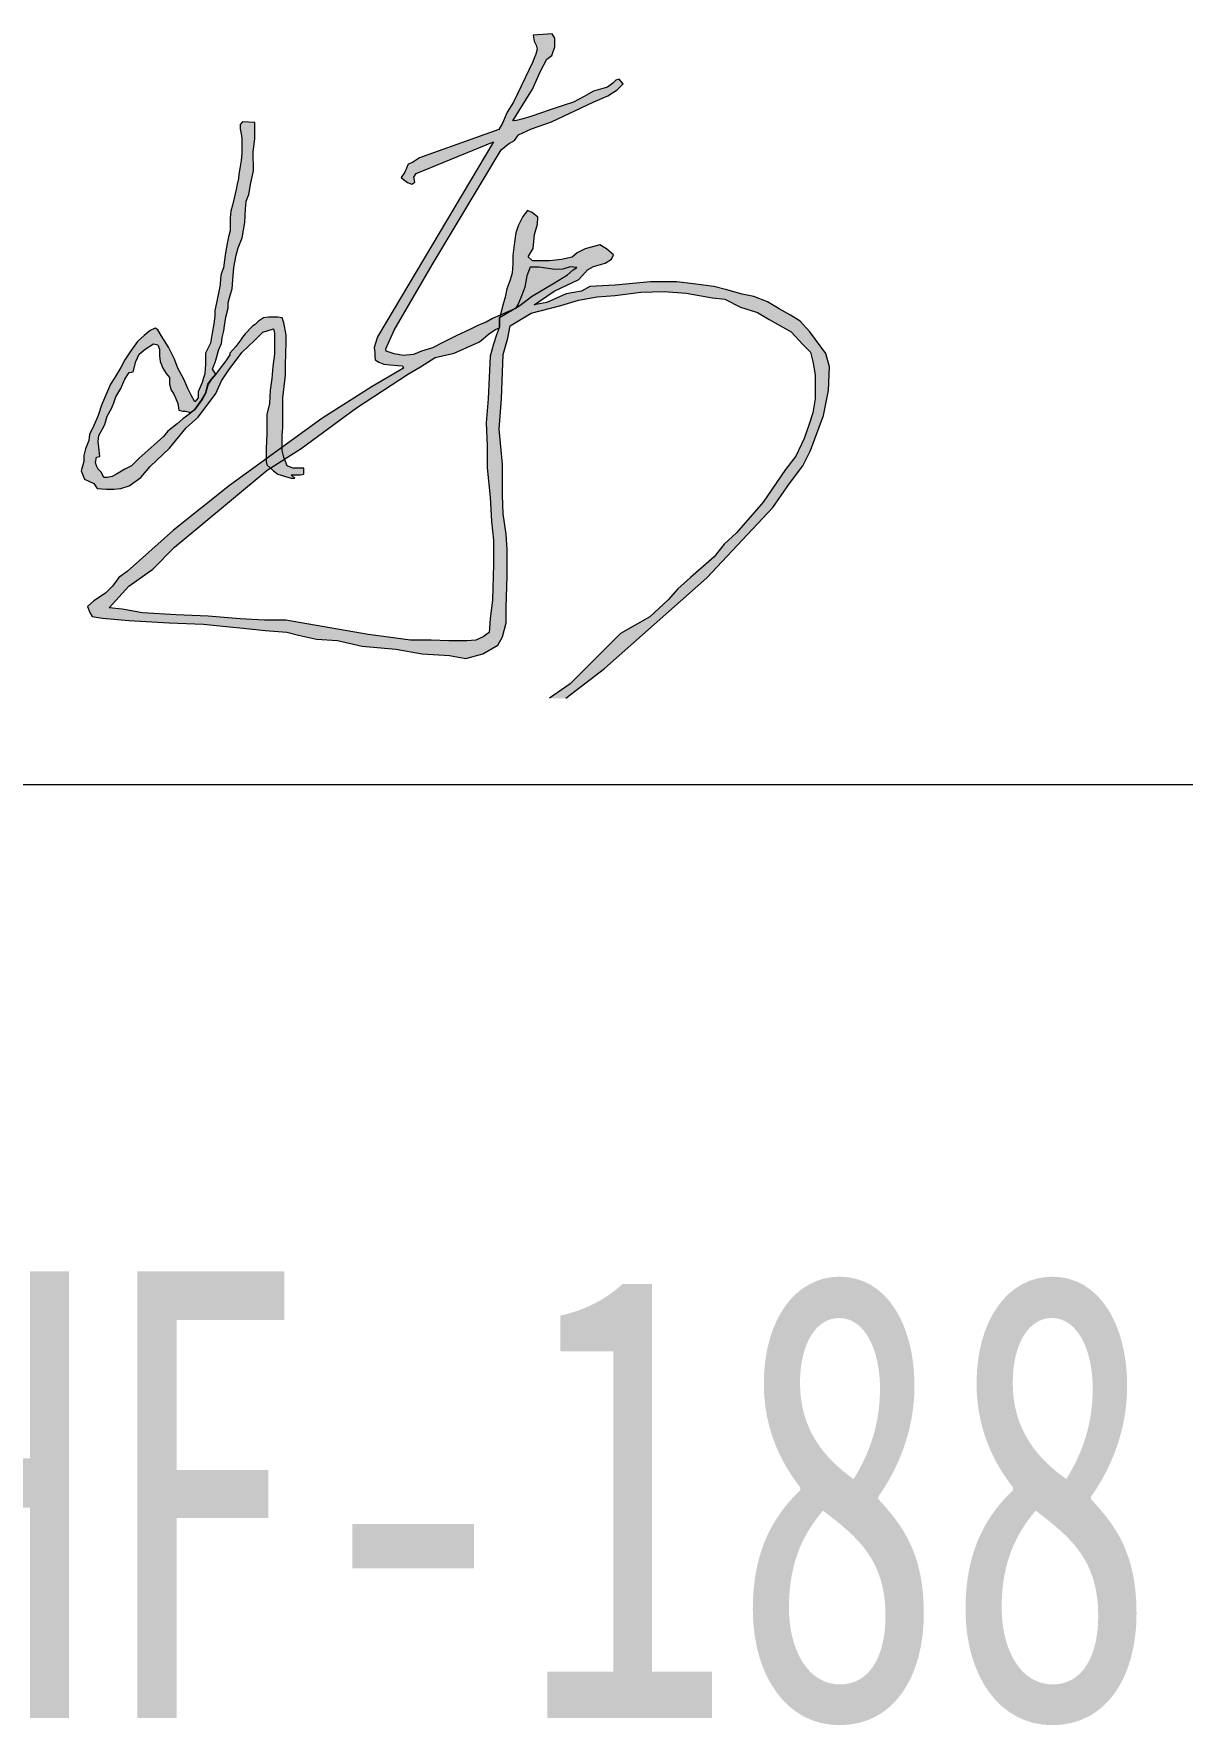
# Model space of a CAD drawing. Header units: inches. Extents: x -3272461 to -2504170, y 403793 to 1071042.
# Drawn here: x -2653237 to -2652003, y 500120 to 501937 of the extents above; entities that cross this region are included whole.
import ezdxf

# ---------------------------------------------------------------- set-up
doc = ezdxf.new("R2010")
doc.units = ezdxf.units.IN
doc.header["$LTSCALE"] = 1000
doc.header["$MEASUREMENT"] = 0
doc.linetypes.add('LENGSHUI', pattern=[22, 20, -1, 0, -1])
for name, color, linetype, lineweight in [('00签名', 7, 'LENGSHUI', 18), ('PUB_TITLE', 153, 'Continuous', 18), ('图签文字', 4, 'Continuous', 18)]:
    doc.layers.add(name, color=color, linetype=linetype, lineweight=lineweight)
doc.styles.add('建筑图签-黑', font='', dxfattribs={"width": 0.7})
doc.styles.get('建筑图签-黑').set_extended_font_data('黑体')

msp = doc.modelspace()

# ---------------------------------------------------------------- hatches: boundary and pattern name
at = {"layer": '00签名', "linetype": 'Continuous'}
for points in [[(-2652664.990650199, 501223.5020183086), (-2652623.590158024, 501255.3037821244), (-2652513.557360167, 501353.0096741941), (-2652442.491957726, 501428.33625509), (-2652424.507550003, 501454.1719526082), (-2652410.45759981, 501473.267237805), (-2652402.027629694, 501489.5537628987), (-2652387.9776795, 501527.1833971797), (-2652382.91875448, 501554.1409669256), (-2652381.796644363, 501579.4147084453), (-2652385.728744521, 501594.0174053136), (-2652402.838566416, 501617.2218025154), (-2652413.291163589, 501628.6618395855), (-2652423.741403391, 501635.1279031519), (-2652435.688575802, 501642.0916700339), (-2652448.130796797, 501649.5521203473), (-2652463.060047564, 501655.0227772823), (-2652475.504625934, 501657.510273976), (-2652491.928451939, 501662.4842474796), (-2652505.862890799, 501665.965111037), (-2652528.260303011, 501668.9492911625), (-2652545.6812983, 501670.9390845405), (-2652574.049939348, 501670.9390845405), (-2652611.874008283, 501667.4572010997), (-2652639.247837419, 501665.965111037), (-2652648.208216727, 501660.9921574173), (-2652664.632042734, 501658.0069574079), (-2652685.534879708, 501648.556713716), (-2652698.974269987, 501646.0702369061), (-2652677.571669682, 501660.9921574173), (-2652651.192652456, 501673.4265812347), (-2652641.737224566, 501683.8712116733), (-2652635.266232406, 501687.3530951141), (-2652622.824011411, 501690.8349785553), (-2652615.855613298, 501695.3112487433), (-2652613.865989476, 501699.7875189315), (-2652621.331793545, 501706.2535824976), (-2652628.300191663, 501710.7298526861), (-2652644.226611715, 501706.2535824975), (-2652652.687227697, 501702.2739957413), (-2652658.161050573, 501697.3000222373), (-2652669.608459657, 501694.8135454274), (-2652682.548086607, 501693.3214553652), (-2652700.963893807, 501693.3214553652), (-2652705.638566833, 501697.8619782354), (-2652699.987940889, 501706.6441980097), (-2652698.73381782, 501721.6976835364), (-2652695.596152768, 501732.988817565), (-2652694.966733858, 501740.5155603284), (-2652701.244421335, 501745.5333888374), (-2652706.265628368, 501747.4150745287), (-2652711.286835401, 501741.1427888923), (-2652716.308042431, 501731.1071318741), (-2652718.818645948, 501723.5793692275), (-2652720.075126394, 501713.5437122095), (-2652721.956311, 501699.1164353622), (-2652721.956310999, 501690.3352354724), (-2652722.585729909, 501680.2985585703), (-2652725.096333426, 501672.1445872436), (-2652728.233998476, 501663.3633873528), (-2652730.117540457, 501654.5811675786), (-2652732.628143974, 501645.7999676877), (-2652736.392870561, 501631.9999194046), (-2652736.392870561, 501622.5914909501), (-2652739.532892987, 501613.8092711761), (-2652742.670558038, 501603.7736141581), (-2652746.437642, 501591.228023002), (-2652748.396619954, 501545.313872262), (-2652750.650269684, 501519.405762991), (-2652749.523444819, 501494.6225855994), (-2652749.52344482, 501470.9673997388), (-2652746.142970225, 501439.4254521184), (-2652745.013787988, 501413.5173428475), (-2652742.760138258, 501393.2400122752), (-2652742.760138258, 501367.3319030048), (-2652743.886963123, 501329.031185155), (-2652746.142970224, 501308.7548744666), (-2652747.316942574, 501294.0573284008), (-2652753.985954168, 501289.6126746124), (-2652761.767646381, 501285.7248774016), (-2652771.218359521, 501285.169040707), (-2652790.673768741, 501285.1690407071), (-2652809.572837653, 501285.7248774016), (-2652831.807591045, 501285.7248774015), (-2652855.709007993, 501289.0578578013), (-2652877.387421078, 501291.8350015064), (-2652965.755950099, 501307.3423353439), (-2652988.888863058, 501307.3423353439), (-2653014.827051312, 501308.743655744), (-2653049.176350687, 501311.545276662), (-2653083.525650062, 501312.9465970623), (-2653119.977727215, 501315.0485776633), (-2653141.710359908, 501319.2515189815), (-2653155.729664235, 501320.6528393824), (-2653134.699529054, 501343.7705464573), (-2653108.763698177, 501361.9856718979), (-2653085.628427842, 501385.8040391743), (-2653062.495514879, 501404.7188049315), (-2652985.906784704, 501468.3819941959), (-2652949.287333982, 501491.908674693), (-2652889.980514018, 501535.4597545679), (-2652834.172037361, 501571.9460990611), (-2652821.024961483, 501579.7308724366), (-2652805.445075438, 501589.4626040696), (-2652784.994854309, 501594.3284698856), (-2652757.729464387, 501606.4926244848), (-2652746.529579594, 501615.7378715232), (-2652740.688006342, 501619.6307681531), (-2652736.3527952, 501621.6684960722), (-2652736.3527952, 501632.4415291085), (-2652714.360851349, 501645.3695767056), (-2652701.857338625, 501655.2808078947), (-2652677.27699791, 501669.9314393036), (-2652663.047887276, 501678.5494577794), (-2652657.010651966, 501683.7212887483), (-2652653.130414044, 501686.3066942908), (-2652660.461847788, 501687.1684961383), (-2652668.222323632, 501684.5830905963), (-2652676.845598431, 501684.1516797303), (-2652693.663105928, 501686.7370852733), (-2652703.149179684, 501686.7370852733), (-2652707.03177498, 501677.2572649498), (-2652709.186414993, 501665.1910191998), (-2652712.206211335, 501656.5730007244), (-2652716.086449257, 501647.0931804007), (-2652719.103888227, 501642.3527602975), (-2652743.681871569, 501631.5797272613), (-2652750.581905833, 501627.7011090052), (-2652758.773781155, 501624.2539016146), (-2652767.399413329, 501619.944892377), (-2652782.922722395, 501613.0504775963), (-2652797.151833026, 501605.7246519506), (-2652808.363504691, 501600.1224299989), (-2652820.006575833, 501596.2448316275), (-2652828.629850632, 501592.7966043527), (-2652839.841522295, 501591.9348025055), (-2652849.327596053, 501593.6584062008), (-2652857.950870852, 501596.2448316275), (-2652858.38227033, 501598.8302371696), (-2652849.327596053, 501619.0830905294), (-2652808.512019265, 501689.3296300022), (-2652734.627197289, 501812.755972715), (-2652726.748852736, 501819.3811381614), (-2652720.006762542, 501822.7498144948), (-2652715.673908774, 501829.006801874), (-2652701.706466677, 501835.2637892521), (-2652680.518387424, 501842.9639122689), (-2652635.730635121, 501864.1397605072), (-2652619.837218309, 501870.8771131759), (-2652609.724083018, 501877.134100554), (-2652603.46289716, 501883.8714532228), (-2652607.798108302, 501888.6842850792), (-2652611.169153398, 501887.722534615), (-2652614.540198496, 501884.3528383964), (-2652620.318122644, 501880.0213917139), (-2652635.247373412, 501875.6899450319), (-2652645.843770413, 501869.9153627113), (-2652656.918714372, 501864.1397605073), (-2652667.996015708, 501860.2896989985), (-2652682.925266478, 501855.4768671421), (-2652691.11242705, 501852.5895759817), (-2652702.670632722, 501848.7384945894), (-2652712.302863677, 501845.8512034295), (-2652718.080787827, 501844.4070479074), (-2652721.932737258, 501843.9266826172), (-2652700.744658006, 501878.0968709022), (-2652692.074235721, 501897.3471784439), (-2652685.332145527, 501910.3415184908), (-2652680.035125715, 501914.1915799997), (-2652676.664080618, 501923.3358585381), (-2652676.664080618, 501932.9615222509), (-2652679.719237572, 501937.4479912775), (-2652700.072806362, 501936.0283129674), (-2652699.127499309, 501929.4062071734), (-2652696.760695619, 501925.1481921272), (-2652695.813031194, 501920.8911969659), (-2652697.232170457, 501915.6877495977), (-2652699.127499309, 501911.4307544353), (-2652700.546638572, 501907.17273939), (-2652721.374039575, 501864.125482133), (-2652728.000618434, 501853.2453612932), (-2652733.208058024, 501841.4198081301), (-2652736.994000981, 501834.7966824522), (-2652822.198933833, 501804.0492243454), (-2652829.773177116, 501799.31900308), (-2652834.506784498, 501797.427118551), (-2652837.81889524, 501788.9121083434), (-2652841.765139639, 501783.1660827701), (-2652838.108852266, 501779.844321093), (-2652835.117344413, 501777.5189859302), (-2652830.463887755, 501775.8575951494), (-2652827.139990143, 501778.1829303118), (-2652828.137159426, 501783.4985649031), (-2652825.810431096, 501787.4842709631), (-2652742.708276025, 501821.3678718882), (-2652867.47701997, 501611.746046161), (-2652870.963576402, 501600.208100242), (-2652870.22100353, 501595.013831828), (-2652870.22100353, 501590.9322566876), (-2652869.848538408, 501587.2229391494), (-2652865.765566302, 501584.6252950004), (-2652860.567556206, 501582.3999084547), (-2652853.886757741, 501581.6574330171), (-2652845.34599104, 501580.9159774628), (-2652840.520446065, 501580.544739744), (-2652839.407765445, 501578.3183333139), (-2652873.047495187, 501558.5285072191), (-2652927.212882034, 501524.0044192406), (-2653026.538486307, 501451.8945519857), (-2653086.40400395, 501404.0334429888), (-2653136.224750157, 501359.7337683719), (-2653145.42322426, 501353.04842978), (-2653152.113452222, 501343.8562167005), (-2653159.638190647, 501336.3355932404), (-2653172.181778733, 501327.9786650285), (-2653178.872006693, 501322.1286113035), (-2653176.363760551, 501315.4442925945), (-2653173.853157035, 501311.2658284884), (-2653162.98330463, 501309.5942388691), (-2653134.553371854, 501307.0873643828), (-2653091.069247481, 501304.5804898961), (-2653054.277708441, 501302.9089002767), (-2653030.027400111, 501300.4020257904), (-2653011.630451907, 501298.7304361711), (-2652988.217011415, 501296.2235616843), (-2652964.803570924, 501294.5529919488), (-2652952.259982841, 501291.2098127105), (-2652933.028524168, 501287.0313486048), (-2652910.449594144, 501285.3607788697), (-2652883.691039672, 501279.5107251447), (-2652847.734011098, 501276.1685657901), (-2652819.304078324, 501271.153796933), (-2652790.037277711, 501269.4832271973), (-2652772.477197341, 501266.140047959), (-2652754.080249136, 501271.153796933), (-2652738.19154707, 501280.3460100119), (-2652733.175054786, 501289.5382230916), (-2652728.993072968, 501304.5804898961), (-2652728.993072968, 501321.2933264358), (-2652728.158562503, 501354.720019399), (-2652728.158562504, 501383.131943505), (-2652728.993072968, 501399.8447800446), (-2652732.338186947, 501421.5723854415), (-2652733.175054786, 501441.6273813357), (-2652733.175054786, 501462.5186819809), (-2652733.175054786, 501475.0540742988), (-2652736.520168767, 501512.6582114837), (-2652734.011922627, 501545.2485996961), (-2652732.338186948, 501592.8812547119), (-2652727.321694665, 501610.4303960032), (-2652724.813448522, 501623.8010731889), (-2652702.234518496, 501637.1707304897), (-2652670.45947174, 501645.5276587018), (-2652651.22801307, 501651.3777124265), (-2652631.157329184, 501654.719871781), (-2652611.925870515, 501656.3914614003), (-2652584.330448205, 501659.7336207549), (-2652559.245629412, 501660.5699255061), (-2652535.832188922, 501658.8983358871), (-2652507.399898772, 501653.8845869132), (-2652494.021800223, 501652.2129972947), (-2652477.29623032, 501643.8560690825), (-2652458.899282113, 501638.0070352418), (-2652446.358051405, 501630.4853918969), (-2652422.944610915, 501617.1157345961), (-2652410.401022829, 501603.7450574102), (-2652402.039416564, 501595.388129199), (-2652399.531170423, 501585.3606312518), (-2652397.020566908, 501571.1546691988), (-2652397.020566907, 501555.2771175264), (-2652397.020566907, 501545.2485996961), (-2652399.531170423, 501530.2073527751), (-2652403.71079487, 501516.8366755903), (-2652408.727287151, 501502.6307135372), (-2652417.925761256, 501483.4110025105), (-2652428.797971036, 501469.2040205738), (-2652452.96105652, 501434.0853403147), (-2652481.492356384, 501401.06966054), (-2652495.009540011, 501389.0635879374), (-2652505.521071541, 501375.557266201), (-2652531.049076681, 501353.0463900117), (-2652544.563902933, 501341.040317409), (-2652555.077791838, 501329.0342448063), (-2652574.599207533, 501311.0251359016), (-2652606.136159495, 501293.0170468805), (-2652660.197821877, 501238.9907400513), (-2652682.516059102, 501223.5020183087)], [(-2653012.259870816, 501842.8782420265), (-2653014.772831706, 501839.8634653855), (-2653014.772831706, 501835.3413004242), (-2653013.768590298, 501829.8135299939), (-2653013.264112221, 501825.2913650328), (-2653013.264112221, 501819.2618117516), (-2653013.264112221, 501814.7396467904), (-2653013.264112221, 501809.2118763601), (-2653013.768590298, 501801.1721320234), (-2653015.277309785, 501792.6306048359), (-2653016.28155119, 501786.6010515546), (-2653016.783671891, 501782.0778667096), (-2653018.292391377, 501776.0483134282), (-2653019.298990157, 501770.0187601466), (-2653021.309830343, 501760.9744302247), (-2653023.32067053, 501753.4374886229), (-2653024.829390014, 501746.9051326069), (-2653025.835988795, 501739.869973856), (-2653025.835988795, 501732.3330322542), (-2653025.835988795, 501725.8006762376), (-2653027.344708279, 501719.2683202215), (-2653028.85107039, 501712.2341813546), (-2653030.359789873, 501704.1944370184), (-2653030.864267951, 501699.6722720573), (-2653031.868509357, 501694.1445016264), (-2653032.875108137, 501686.1047572899), (-2653035.388069028, 501679.573421158), (-2653035.892547105, 501674.5484534617), (-2653036.394667808, 501668.0160974456), (-2653037.398909217, 501662.4883270152), (-2653040.333840086, 501648.3792539271), (-2653042.139588718, 501640.2579188829), (-2653042.139588718, 501633.9417782417), (-2653043.042463033, 501625.819423314), (-2653044.848211668, 501615.8939137513), (-2653046.656317673, 501605.0647871039), (-2653052.073563569, 501594.23668034), (-2653052.073563569, 501582.5049564904), (-2653052.976437885, 501572.5794469275), (-2653055.685060835, 501562.6529174811), (-2653060.199432416, 501552.7263880347), (-2653060.199432416, 501546.4102473934), (-2653063.810929678, 501541.8982812709), (-2653067.424784318, 501549.1170191137), (-2653071.036281582, 501556.3367768399), (-2653075.550653164, 501566.2622864026), (-2653081.870773377, 501577.9940102518), (-2653085.482270639, 501587.9195198147), (-2653091.804748229, 501600.5528209813), (-2653099.930617073, 501613.1861221475), (-2653103.542114339, 501619.5032826728), (-2653106.250737288, 501621.3074571916), (-2653111.670340559, 501618.6006854718), (-2653117.990460771, 501613.1861221475), (-2653125.213455299, 501606.8699815062), (-2653132.438807203, 501596.9434520598), (-2653138.758927415, 501587.016922613), (-2653143.273298997, 501578.8955875688), (-2653149.59341921, 501568.067480805), (-2653154.110148164, 501560.8477230784), (-2653158.624519746, 501550.9222135158), (-2653164.041765642, 501538.2889123493), (-2653167.653262906, 501527.4597857015), (-2653172.167634485, 501516.6316789376), (-2653176.684363441, 501506.7051494909), (-2653177.587237759, 501500.3890088495), (-2653181.198735022, 501491.3650766041), (-2653183.004483657, 501484.1453188779), (-2653183.004483657, 501477.829178236), (-2653185.713106604, 501467.9026487901), (-2653182.101609337, 501458.8787165442), (-2653172.167634485, 501454.3667504216), (-2653168.556137223, 501448.9521870979), (-2653158.624519746, 501448.0506097803), (-2653150.496293526, 501448.0506097803), (-2653143.273298997, 501448.9521870979), (-2653134.244555835, 501451.6599787019), (-2653121.601958035, 501460.683910947), (-2653111.670340559, 501472.4146149126), (-2653090.901873913, 501492.266653922), (-2653072.842030214, 501513.9238873335), (-2653060.199432416, 501525.6556111827), (-2653041.236714402, 501550.9222135158), (-2653034.916594191, 501564.4581118839), (-2653027.693599662, 501575.2862186477), (-2653013.245253228, 501595.1392775409), (-2652999.699781111, 501607.7725787075), (-2652990.67103795, 501616.7965109529), (-2652978.931314467, 501620.4058798742), (-2652978.02844015, 501615.8939137513), (-2652978.02844015, 501605.0647871039), (-2652978.02844015, 501593.3340831383), (-2652979.834188782, 501579.7981847707), (-2652980.737063097, 501567.1648836036), (-2652982.545169105, 501554.531582437), (-2652983.448043421, 501540.0930868681), (-2652986.156666368, 501528.3623829026), (-2652986.156666368, 501519.3384506575), (-2652986.156666368, 501507.6077466922), (-2652987.059540685, 501492.266653922), (-2652987.059540685, 501482.341144359), (-2652987.059540685, 501477.829178236), (-2652986.156666368, 501474.2198093155), (-2652978.931314467, 501467.9026487901), (-2652974.416942885, 501464.2932798685), (-2652966.291074041, 501461.5865081486), (-2652959.968596453, 501459.7813137461), (-2652958.162847821, 501459.7813137461), (-2652956.35709919, 501459.7813137461), (-2652959.968596453, 501463.3906826667), (-2652956.35709919, 501463.3906826667), (-2652950.036978976, 501463.3906826667), (-2652946.425481712, 501464.2932798685), (-2652946.425481712, 501470.6094205098), (-2652952.745601925, 501470.6094205098), (-2652958.162847821, 501470.6094205098), (-2652964.485325408, 501473.3172121136), (-2652968.096822673, 501482.341144359), (-2652969.902571305, 501489.5598822018), (-2652969.902571305, 501496.7786200444), (-2652969.902571305, 501505.8025522895), (-2652968.999696989, 501513.9238873335), (-2652968.999696989, 501529.2649801042), (-2652968.999696989, 501539.1915095507), (-2652968.999696989, 501546.4102473934), (-2652966.291074041, 501570.7742525252), (-2652966.291074041, 501581.6033791734), (-2652965.388199723, 501605.9673843053), (-2652965.388199723, 501614.0887193493), (-2652968.096822673, 501626.7220205155), (-2652969.902571305, 501632.1365838394), (-2652974.416942885, 501633.0391810408), (-2652978.02844015, 501633.0391810408), (-2652984.350917736, 501633.0391810408), (-2652989.768163633, 501632.1365838394), (-2652995.185409531, 501628.5272149183), (-2652998.796906796, 501624.9178459966), (-2653001.505529744, 501623.1126515943), (-2653009.633755963, 501614.9913165502), (-2653012.342378911, 501611.3819476287), (-2653014.148127545, 501608.6741560251), (-2653019.565373442, 501601.4554181824), (-2653025.887851028, 501594.23668034), (-2653025.887851028, 501592.4314859373), (-2653030.402222609, 501586.1153452958), (-2653034.916594191, 501579.7981847707), (-2653038.528091453, 501575.2862186477), (-2653041.236714402, 501571.6768497266), (-2653045.751085983, 501566.2622864026), (-2653049.364940623, 501560.8477230784), (-2653052.073563569, 501550.9222135158), (-2653055.685060835, 501544.6050529907), (-2653063.810929678, 501533.7769462268), (-2653070.133407267, 501528.3623829026), (-2653076.45352748, 501523.8504167799), (-2653082.773647693, 501518.4358534561), (-2653092.707622544, 501510.3145184119), (-2653097.221994125, 501504.8999550884), (-2653107.153611604, 501495.8770427266), (-2653123.407706668, 501481.4385471576), (-2653131.535932887, 501473.3172121136), (-2653138.758927415, 501469.7078431928), (-2653147.787670579, 501464.2932798685), (-2653152.304399531, 501461.5865081486), (-2653157.72164543, 501460.683910947), (-2653161.333142693, 501460.683910947), (-2653164.041765642, 501466.0974543874), (-2653167.653262906, 501469.7078431928), (-2653169.459011539, 501473.3172121136), (-2653170.361885854, 501476.9265810352), (-2653169.459011539, 501482.341144359), (-2653165.847514274, 501483.2427216764), (-2653166.750388589, 501493.1692511228), (-2653167.653262906, 501499.4864116482), (-2653166.750388589, 501505.8025522895), (-2653163.138891326, 501512.1197128147), (-2653160.430268377, 501517.5342761386), (-2653157.72164543, 501526.5571884998), (-2653153.207273848, 501534.6795434277), (-2653150.496293526, 501540.9956840695), (-2653148.690544894, 501547.3128445948), (-2653143.273298997, 501556.3367768399), (-2653138.758927415, 501566.2622864026), (-2653134.244555835, 501573.4820441293), (-2653129.727826879, 501574.3836214464), (-2653127.019203932, 501585.2127480942), (-2653123.407706668, 501593.3340831383), (-2653117.087586455, 501598.7486464626), (-2653108.056485919, 501604.1621899026), (-2653103.542114339, 501603.2606125851), (-2653101.736365708, 501598.7486464626), (-2653101.736365708, 501591.5288887355), (-2653100.833491392, 501585.2127480942), (-2653098.12486844, 501577.9940102518), (-2653094.513371176, 501572.5794469275), (-2653090.901873913, 501568.067480805), (-2653090.901873913, 501560.8477230784), (-2653089.09612528, 501554.531582437), (-2653086.385144957, 501550.9222135158), (-2653084.579396324, 501546.4102473934), (-2653081.870773377, 501540.0930868681), (-2653080.967899061, 501532.8743490258), (-2653076.45352748, 501531.9717518241), (-2653073.74490453, 501531.9717518241), (-2653068.124924454, 501530.5255565341), (-2653063.810929678, 501533.7769462268), (-2653056.446492699, 501543.9084723258), (-2653052.073563569, 501550.9222135158), (-2653051.05046317, 501554.695783736), (-2653049.815199093, 501560.8599616849), (-2653045.751085983, 501566.2622864026), (-2653041.236714402, 501571.6768497266), (-2653044.572398886, 501577.1944213184), (-2653042.4154015, 501582.8955720022), (-2653041.79776946, 501584.2826140293), (-2653037.792590704, 501598.2856191975), (-2653034.980243291, 501604.5222088993), (-2653034.310749022, 501611.2075474919), (-2653032.321125202, 501618.1651950706), (-2653031.823719247, 501623.6327923543), (-2653030.331501383, 501633.0748769754), (-2653027.846828981, 501642.5179814804), (-2653027.667668545, 501648.4037311397), (-2653025.477667917, 501657.6642764363), (-2653023.389034382, 501663.3154528118), (-2653022.787903965, 501673.0339259547), (-2653021.877957525, 501686.2526404474), (-2653019.390927751, 501699.671252173), (-2653016.903897976, 501707.623286499), (-2653012.894004472, 501718.1005532214), (-2653009.827060647, 501734.5319018204), (-2653009.199999113, 501748.9469400608), (-2653008.572937574, 501757.7220206486), (-2653005.437629897, 501764.6164354287), (-2653003.556445292, 501777.1508078627), (-2653000.421137615, 501790.3134287436), (-2653001.048199149, 501810.369444522), (-2652999.167014544, 501824.7855026463), (-2652999.167014544, 501836.6936664007), (-2652999.167014544, 501842.3346439375)]]:
    msp.add_hatch(color=256, dxfattribs=at).paths.add_polyline_path(points, flags=0)

# ---------------------------------------------------------------- linework, layer by layer
msp.add_lwpolyline([(-2652664.990650199, 501223.5020183086), (-2652623.590158025, 501255.3037821244), (-2652513.557360166, 501353.009674194), (-2652442.491957726, 501428.33625509), (-2652424.507550004, 501454.1719526081), (-2652410.457599809, 501473.2672378051), (-2652402.027629694, 501489.5537628987), (-2652387.9776795, 501527.1833971796), (-2652382.91875448, 501554.1409669256), (-2652381.796644364, 501579.4147084454), (-2652385.728744521, 501594.0174053135), (-2652402.838566416, 501617.2218025155), (-2652413.29116359, 501628.6618395856), (-2652423.74140339, 501635.1279031518), (-2652435.688575803, 501642.0916700339), (-2652448.130796797, 501649.5521203473), (-2652463.060047564, 501655.0227772822), (-2652475.504625933, 501657.5102739761), (-2652491.92845194, 501662.4842474796), (-2652505.862890799, 501665.965111037), (-2652528.260303011, 501668.9492911625), (-2652545.6812983, 501670.9390845405), (-2652574.049939348, 501670.9390845405), (-2652611.874008282, 501667.4572010998), (-2652639.247837419, 501665.965111037), (-2652648.208216728, 501660.9921574173), (-2652664.632042734, 501658.0069574079), (-2652685.534879709, 501648.556713716), (-2652698.974269986, 501646.0702369061), (-2652677.571669683, 501660.9921574173), (-2652651.192652456, 501673.4265812347), (-2652641.737224565, 501683.8712116733), (-2652635.266232406, 501687.3530951141), (-2652622.824011412, 501690.8349785554), (-2652615.855613297, 501695.3112487431), (-2652613.865989476, 501699.7875189316), (-2652621.331793546, 501706.2535824974), (-2652628.300191663, 501710.7298526862), (-2652644.226611715, 501706.2535824974), (-2652652.687227697, 501702.2739957413), (-2652658.161050573, 501697.3000222373), (-2652669.608459657, 501694.8135454276), (-2652682.548086608, 501693.3214553652), (-2652700.963893807, 501693.3214553652), (-2652705.638566833, 501697.8619782355), (-2652699.987940889, 501706.6441980097), (-2652698.73381782, 501721.6976835365), (-2652695.596152768, 501732.9888175649), (-2652694.966733858, 501740.5155603283), (-2652701.244421335, 501745.5333888375), (-2652706.265628368, 501747.4150745286), (-2652711.2868354, 501741.1427888922), (-2652716.308042431, 501731.1071318741), (-2652718.818645949, 501723.5793692276), (-2652720.075126394, 501713.5437122094), (-2652721.956310999, 501699.1164353623), (-2652721.956310999, 501690.3352354722), (-2652722.58572991, 501680.2985585703), (-2652725.096333426, 501672.1445872436), (-2652728.233998476, 501663.3633873528), (-2652730.117540457, 501654.5811675785), (-2652732.628143974, 501645.7999676876), (-2652736.392870561, 501631.9999194047), (-2652736.392870561, 501622.59149095), (-2652739.532892987, 501613.8092711762), (-2652742.670558038, 501603.7736141581), (-2652746.437642, 501591.228023002), (-2652748.396619954, 501545.313872262), (-2652750.650269683, 501519.4057629911), (-2652749.52344482, 501494.6225855994), (-2652749.52344482, 501470.9673997388), (-2652746.142970225, 501439.4254521184), (-2652745.013787988, 501413.5173428475), (-2652742.760138258, 501393.2400122753), (-2652742.760138258, 501367.3319030048), (-2652743.886963122, 501329.031185155), (-2652746.142970225, 501308.7548744665), (-2652747.316942574, 501294.057328401), (-2652753.985954167, 501289.6126746124), (-2652761.767646381, 501285.7248774015), (-2652771.218359522, 501285.1690407071), (-2652790.673768741, 501285.1690407071), (-2652809.572837653, 501285.7248774015), (-2652831.807591044, 501285.7248774015), (-2652855.709007993, 501289.0578578013), (-2652877.387421078, 501291.8350015066), (-2652965.755950099, 501307.3423353439), (-2652988.888863059, 501307.3423353439), (-2653014.827051312, 501308.743655744), (-2653049.176350687, 501311.5452766622), (-2653083.525650062, 501312.9465970622), (-2653119.977727216, 501315.0485776633), (-2653141.710359907, 501319.2515189814), (-2653155.729664235, 501320.6528393822), (-2653134.699529055, 501343.7705464573), (-2653108.763698177, 501361.9856718979), (-2653085.628427841, 501385.8040391743), (-2653062.495514881, 501404.7188049316), (-2652985.906784704, 501468.3819941959), (-2652949.287333982, 501491.908674693), (-2652889.980514018, 501535.4597545679), (-2652834.172037361, 501571.9460990611), (-2652821.024961483, 501579.7308724367), (-2652805.445075438, 501589.4626040694), (-2652784.994854309, 501594.3284698857), (-2652757.729464387, 501606.4926244848), (-2652746.529579594, 501615.7378715231), (-2652740.688006342, 501619.6307681532), (-2652736.3527952, 501621.6684960722), (-2652736.3527952, 501632.4415291085), (-2652714.360851348, 501645.3695767057), (-2652701.857338626, 501655.2808078947), (-2652677.276997909, 501669.9314393035), (-2652663.047887276, 501678.5494577794), (-2652657.010651967, 501683.7212887483), (-2652653.130414044, 501686.3066942907), (-2652660.461847788, 501687.1684961384), (-2652668.222323632, 501684.5830905963), (-2652676.84559843, 501684.1516797303), (-2652693.663105928, 501686.7370852733), (-2652703.149179683, 501686.7370852733), (-2652707.031774981, 501677.2572649497), (-2652709.186414992, 501665.1910191998), (-2652712.206211336, 501656.5730007243), (-2652716.086449258, 501647.0931804008), (-2652719.103888227, 501642.3527602975), (-2652743.681871569, 501631.5797272613), (-2652750.581905833, 501627.7011090052), (-2652758.773781155, 501624.2539016147), (-2652767.399413329, 501619.944892377), (-2652782.922722396, 501613.0504775963), (-2652797.151833026, 501605.7246519507), (-2652808.363504691, 501600.1224299989), (-2652820.006575833, 501596.2448316275), (-2652828.629850632, 501592.7966043527), (-2652839.841522296, 501591.9348025055), (-2652849.327596053, 501593.6584062008), (-2652857.950870852, 501596.2448316275), (-2652858.38227033, 501598.8302371696), (-2652849.327596053, 501619.0830905294), (-2652808.512019265, 501689.3296300022), (-2652734.62719729, 501812.7559727149), (-2652726.748852735, 501819.3811381613), (-2652720.006762542, 501822.749814495), (-2652715.673908774, 501829.006801874), (-2652701.706466677, 501835.2637892521), (-2652680.518387424, 501842.9639122688), (-2652635.730635121, 501864.1397605072), (-2652619.837218308, 501870.8771131759), (-2652609.724083018, 501877.1341005541), (-2652603.462897161, 501883.8714532228), (-2652607.798108301, 501888.6842850792), (-2652611.169153398, 501887.722534615), (-2652614.540198496, 501884.3528383964), (-2652620.318122645, 501880.0213917139), (-2652635.247373412, 501875.6899450319), (-2652645.843770413, 501869.9153627114), (-2652656.918714372, 501864.1397605072), (-2652667.996015708, 501860.2896989985), (-2652682.925266478, 501855.476867142), (-2652691.11242705, 501852.5895759817), (-2652702.670632723, 501848.7384945894), (-2652712.302863678, 501845.8512034295), (-2652718.080787826, 501844.4070479074), (-2652721.932737257, 501843.9266826173), (-2652700.744658006, 501878.0968709021), (-2652692.074235722, 501897.347178444), (-2652685.332145527, 501910.3415184909), (-2652680.035125715, 501914.1915799997), (-2652676.664080618, 501923.335858538), (-2652676.664080618, 501932.961522251), (-2652679.719237573, 501937.4479912775), (-2652700.072806362, 501936.0283129674), (-2652699.127499308, 501929.4062071734), (-2652696.76069562, 501925.1481921273), (-2652695.813031194, 501920.8911969659), (-2652697.232170458, 501915.6877495975), (-2652699.127499308, 501911.4307544353), (-2652700.546638573, 501907.17273939), (-2652721.374039575, 501864.1254821329), (-2652728.000618434, 501853.2453612933), (-2652733.208058025, 501841.4198081301), (-2652736.994000981, 501834.7966824523), (-2652822.198933832, 501804.0492243454), (-2652829.773177116, 501799.31900308), (-2652834.506784499, 501797.427118551), (-2652837.818895239, 501788.9121083434), (-2652841.765139639, 501783.1660827702), (-2652838.108852266, 501779.8443210929), (-2652835.117344413, 501777.5189859302), (-2652830.463887756, 501775.8575951495), (-2652827.139990143, 501778.1829303118), (-2652828.137159426, 501783.4985649031), (-2652825.810431096, 501787.4842709631), (-2652742.708276026, 501821.3678718882), (-2652867.477019969, 501611.7460461611), (-2652870.963576402, 501600.2081002419), (-2652870.22100353, 501595.0138318281), (-2652870.22100353, 501590.9322566875), (-2652869.848538407, 501587.2229391494), (-2652865.765566302, 501584.6252950004), (-2652860.567556206, 501582.3999084548), (-2652853.886757742, 501581.6574330171), (-2652845.34599104, 501580.9159774628), (-2652840.520446065, 501580.544739744), (-2652839.407765445, 501578.3183333139), (-2652873.047495187, 501558.5285072191), (-2652927.212882034, 501524.0044192406), (-2653026.538486306, 501451.8945519857), (-2653086.40400395, 501404.0334429888), (-2653136.224750157, 501359.7337683719), (-2653145.42322426, 501353.04842978), (-2653152.113452222, 501343.8562167005), (-2653159.638190648, 501336.3355932403), (-2653172.181778733, 501327.9786650285), (-2653178.872006692, 501322.1286113035), (-2653176.363760551, 501315.4442925945), (-2653173.853157036, 501311.2658284885), (-2653162.983304629, 501309.5942388691), (-2653134.553371854, 501307.0873643829), (-2653091.069247481, 501304.5804898961), (-2653054.277708441, 501302.9089002767), (-2653030.027400112, 501300.4020257905), (-2653011.630451906, 501298.730436171), (-2652988.217011414, 501296.2235616843), (-2652964.803570924, 501294.5529919488), (-2652952.259982841, 501291.2098127106), (-2652933.028524169, 501287.0313486048), (-2652910.449594144, 501285.3607788698), (-2652883.691039672, 501279.5107251446), (-2652847.734011098, 501276.1685657902), (-2652819.304078325, 501271.1537969328), (-2652790.037277711, 501269.4832271974), (-2652772.477197341, 501266.1400479591), (-2652754.080249136, 501271.1537969328), (-2652738.191547071, 501280.346010012), (-2652733.175054786, 501289.5382230915), (-2652728.993072968, 501304.5804898961), (-2652728.993072968, 501321.2933264358), (-2652728.158562504, 501354.720019399), (-2652728.158562504, 501383.1319435048), (-2652728.993072968, 501399.8447800445), (-2652732.338186948, 501421.5723854416), (-2652733.175054786, 501441.6273813355), (-2652733.175054786, 501462.5186819808), (-2652733.175054786, 501475.0540742988), (-2652736.520168767, 501512.6582114837), (-2652734.011922627, 501545.2485996961), (-2652732.338186948, 501592.8812547119), (-2652727.321694665, 501610.4303960032), (-2652724.813448522, 501623.8010731888), (-2652702.234518496, 501637.1707304896), (-2652670.45947174, 501645.5276587019), (-2652651.22801307, 501651.3777124265), (-2652631.157329185, 501654.7198717809), (-2652611.925870515, 501656.3914614004), (-2652584.330448205, 501659.7336207549), (-2652559.245629412, 501660.5699255061), (-2652535.832188921, 501658.8983358871), (-2652507.399898772, 501653.8845869132), (-2652494.021800222, 501652.2129972947), (-2652477.296230321, 501643.8560690825), (-2652458.899282113, 501638.0070352418), (-2652446.358051405, 501630.485391897), (-2652422.944610914, 501617.1157345959), (-2652410.401022829, 501603.7450574104), (-2652402.039416564, 501595.388129199), (-2652399.531170424, 501585.3606312518), (-2652397.020566907, 501571.1546691988), (-2652397.020566907, 501555.2771175264), (-2652397.020566907, 501545.2485996961), (-2652399.531170424, 501530.2073527751), (-2652403.710794869, 501516.8366755902), (-2652408.727287152, 501502.6307135373), (-2652417.925761256, 501483.4110025105), (-2652428.797971036, 501469.2040205737), (-2652452.96105652, 501434.0853403146), (-2652481.492356383, 501401.0696605401), (-2652495.009540012, 501389.0635879373), (-2652505.52107154, 501375.557266201), (-2652531.049076681, 501353.0463900117), (-2652544.563902933, 501341.040317409), (-2652555.077791838, 501329.0342448062), (-2652574.599207534, 501311.0251359016), (-2652606.136159495, 501293.0170468806), (-2652660.197821878, 501238.9907400513), (-2652682.516059102, 501223.5020183086)], dxfattribs=at)
msp.add_lwpolyline([(-2653012.259870816, 501842.8782420265), (-2653014.772831706, 501839.8634653855), (-2653014.772831706, 501835.3413004242), (-2653013.768590298, 501829.8135299939), (-2653013.264112221, 501825.2913650328), (-2653013.264112221, 501819.2618117516), (-2653013.264112221, 501814.7396467904), (-2653013.264112221, 501809.2118763601), (-2653013.768590298, 501801.1721320234), (-2653015.277309785, 501792.6306048359), (-2653016.28155119, 501786.6010515546), (-2653016.783671891, 501782.0778667096), (-2653018.292391377, 501776.0483134282), (-2653019.298990157, 501770.0187601466), (-2653021.309830343, 501760.9744302247), (-2653023.32067053, 501753.4374886229), (-2653024.829390014, 501746.9051326069), (-2653025.835988795, 501739.869973856), (-2653025.835988795, 501732.3330322542), (-2653025.835988795, 501725.8006762376), (-2653027.344708279, 501719.2683202215), (-2653028.85107039, 501712.2341813546), (-2653030.359789873, 501704.1944370184), (-2653030.864267951, 501699.6722720573), (-2653031.868509357, 501694.1445016264), (-2653032.875108137, 501686.1047572899), (-2653035.388069028, 501679.573421158), (-2653035.892547105, 501674.5484534617), (-2653036.394667808, 501668.0160974456), (-2653037.398909217, 501662.4883270152), (-2653040.333840086, 501648.3792539271), (-2653042.139588718, 501640.2579188829), (-2653042.139588718, 501633.9417782417), (-2653043.042463033, 501625.819423314), (-2653044.848211668, 501615.8939137513), (-2653046.656317673, 501605.0647871039), (-2653052.073563569, 501594.23668034), (-2653052.073563569, 501582.5049564904), (-2653052.976437885, 501572.5794469275), (-2653055.685060835, 501562.6529174811), (-2653060.199432416, 501552.7263880347), (-2653060.199432416, 501546.4102473934), (-2653063.810929678, 501541.8982812709), (-2653067.424784318, 501549.1170191137), (-2653071.036281582, 501556.3367768399), (-2653075.550653164, 501566.2622864026), (-2653081.870773377, 501577.9940102518), (-2653085.482270639, 501587.9195198147), (-2653091.804748229, 501600.5528209813), (-2653099.930617073, 501613.1861221475), (-2653103.542114339, 501619.5032826728), (-2653106.250737288, 501621.3074571916), (-2653111.670340559, 501618.6006854718), (-2653117.990460771, 501613.1861221475), (-2653125.213455299, 501606.8699815062), (-2653132.438807203, 501596.9434520598), (-2653138.758927415, 501587.016922613), (-2653143.273298997, 501578.8955875688), (-2653149.59341921, 501568.067480805), (-2653154.110148164, 501560.8477230784), (-2653158.624519746, 501550.9222135158), (-2653164.041765642, 501538.2889123493), (-2653167.653262906, 501527.4597857015), (-2653172.167634485, 501516.6316789376), (-2653176.684363441, 501506.7051494909), (-2653177.587237759, 501500.3890088495), (-2653181.198735022, 501491.3650766041), (-2653183.004483657, 501484.1453188779), (-2653183.004483657, 501477.829178236), (-2653185.713106604, 501467.9026487901), (-2653182.101609337, 501458.8787165442), (-2653172.167634485, 501454.3667504216), (-2653168.556137223, 501448.9521870979), (-2653158.624519746, 501448.0506097803), (-2653150.496293526, 501448.0506097803), (-2653143.273298997, 501448.9521870979), (-2653134.244555835, 501451.6599787019), (-2653121.601958035, 501460.683910947), (-2653111.670340559, 501472.4146149126), (-2653090.901873913, 501492.266653922), (-2653072.842030214, 501513.9238873335), (-2653060.199432416, 501525.6556111827), (-2653041.236714402, 501550.9222135158), (-2653034.916594191, 501564.4581118839), (-2653027.693599662, 501575.2862186477), (-2653013.245253228, 501595.1392775409), (-2652999.699781111, 501607.7725787075), (-2652990.67103795, 501616.7965109529), (-2652978.931314467, 501620.4058798742), (-2652978.02844015, 501615.8939137513), (-2652978.02844015, 501605.0647871039), (-2652978.02844015, 501593.3340831383), (-2652979.834188782, 501579.7981847707), (-2652980.737063097, 501567.1648836036), (-2652982.545169105, 501554.531582437), (-2652983.448043421, 501540.0930868681), (-2652986.156666368, 501528.3623829026), (-2652986.156666368, 501519.3384506575), (-2652986.156666368, 501507.6077466922), (-2652987.059540685, 501492.266653922), (-2652987.059540685, 501482.341144359), (-2652987.059540685, 501477.829178236), (-2652986.156666368, 501474.2198093155), (-2652978.931314467, 501467.9026487901), (-2652974.416942885, 501464.2932798685), (-2652966.291074041, 501461.5865081486), (-2652959.968596453, 501459.7813137461), (-2652958.162847821, 501459.7813137461), (-2652956.35709919, 501459.7813137461), (-2652959.968596453, 501463.3906826667), (-2652956.35709919, 501463.3906826667), (-2652950.036978976, 501463.3906826667), (-2652946.425481712, 501464.2932798685), (-2652946.425481712, 501470.6094205098), (-2652952.745601925, 501470.6094205098), (-2652958.162847821, 501470.6094205098), (-2652964.485325408, 501473.3172121136), (-2652968.096822673, 501482.341144359), (-2652969.902571305, 501489.5598822018), (-2652969.902571305, 501496.7786200444), (-2652969.902571305, 501505.8025522895), (-2652968.999696989, 501513.9238873335), (-2652968.999696989, 501529.2649801042), (-2652968.999696989, 501539.1915095507), (-2652968.999696989, 501546.4102473934), (-2652966.291074041, 501570.7742525252), (-2652966.291074041, 501581.6033791734), (-2652965.388199723, 501605.9673843053), (-2652965.388199723, 501614.0887193493), (-2652968.096822673, 501626.7220205155), (-2652969.902571305, 501632.1365838394), (-2652974.416942885, 501633.0391810408), (-2652978.02844015, 501633.0391810408), (-2652984.350917736, 501633.0391810408), (-2652989.768163633, 501632.1365838394), (-2652995.185409531, 501628.5272149183), (-2652998.796906796, 501624.9178459966), (-2653001.505529744, 501623.1126515943), (-2653009.633755963, 501614.9913165502), (-2653012.342378911, 501611.3819476287), (-2653014.148127545, 501608.6741560251), (-2653019.565373442, 501601.4554181824), (-2653025.887851028, 501594.23668034), (-2653025.887851028, 501592.4314859373), (-2653030.402222609, 501586.1153452958), (-2653034.916594191, 501579.7981847707), (-2653038.528091453, 501575.2862186477), (-2653041.236714402, 501571.6768497266), (-2653045.751085983, 501566.2622864026), (-2653049.364940623, 501560.8477230784), (-2653052.073563569, 501550.9222135158), (-2653055.685060835, 501544.6050529907), (-2653063.810929678, 501533.7769462268), (-2653070.133407267, 501528.3623829026), (-2653076.45352748, 501523.8504167799), (-2653082.773647693, 501518.4358534561), (-2653092.707622544, 501510.3145184119), (-2653097.221994125, 501504.8999550884), (-2653107.153611604, 501495.8770427266), (-2653123.407706668, 501481.4385471576), (-2653131.535932887, 501473.3172121136), (-2653138.758927415, 501469.7078431928), (-2653147.787670579, 501464.2932798685), (-2653152.304399531, 501461.5865081486), (-2653157.72164543, 501460.683910947), (-2653161.333142693, 501460.683910947), (-2653164.041765642, 501466.0974543874), (-2653167.653262906, 501469.7078431928), (-2653169.459011539, 501473.3172121136), (-2653170.361885854, 501476.9265810352), (-2653169.459011539, 501482.341144359), (-2653165.847514274, 501483.2427216764), (-2653166.750388589, 501493.1692511228), (-2653167.653262906, 501499.4864116482), (-2653166.750388589, 501505.8025522895), (-2653163.138891326, 501512.1197128147), (-2653160.430268377, 501517.5342761386), (-2653157.72164543, 501526.5571884998), (-2653153.207273848, 501534.6795434277), (-2653150.496293526, 501540.9956840695), (-2653148.690544894, 501547.3128445948), (-2653143.273298997, 501556.3367768399), (-2653138.758927415, 501566.2622864026), (-2653134.244555835, 501573.4820441293), (-2653129.727826879, 501574.3836214464), (-2653127.019203932, 501585.2127480942), (-2653123.407706668, 501593.3340831383), (-2653117.087586455, 501598.7486464626), (-2653108.056485919, 501604.1621899026), (-2653103.542114339, 501603.2606125851), (-2653101.736365708, 501598.7486464626), (-2653101.736365708, 501591.5288887355), (-2653100.833491392, 501585.2127480942), (-2653098.12486844, 501577.9940102518), (-2653094.513371176, 501572.5794469275), (-2653090.901873913, 501568.067480805), (-2653090.901873913, 501560.8477230784), (-2653089.09612528, 501554.531582437), (-2653086.385144957, 501550.9222135158), (-2653084.579396324, 501546.4102473934), (-2653081.870773377, 501540.0930868681), (-2653080.967899061, 501532.8743490258), (-2653076.45352748, 501531.9717518241), (-2653073.74490453, 501531.9717518241), (-2653068.124924454, 501530.5255565341), (-2653063.810929678, 501533.7769462268), (-2653056.446492699, 501543.9084723258), (-2653052.073563569, 501550.9222135158), (-2653051.05046317, 501554.695783736), (-2653049.815199093, 501560.8599616849), (-2653045.751085983, 501566.2622864026), (-2653041.236714402, 501571.6768497266), (-2653044.572398886, 501577.1944213184), (-2653042.4154015, 501582.8955720022), (-2653041.79776946, 501584.2826140293), (-2653037.792590704, 501598.2856191975), (-2653034.980243291, 501604.5222088993), (-2653034.310749022, 501611.2075474919), (-2653032.321125202, 501618.1651950706), (-2653031.823719247, 501623.6327923543), (-2653030.331501383, 501633.0748769754), (-2653027.846828981, 501642.5179814804), (-2653027.667668545, 501648.4037311397), (-2653025.477667917, 501657.6642764363), (-2653023.389034382, 501663.3154528118), (-2653022.787903965, 501673.0339259547), (-2653021.877957525, 501686.2526404474), (-2653019.390927751, 501699.671252173), (-2653016.903897976, 501707.623286499), (-2653012.894004472, 501718.1005532214), (-2653009.827060647, 501734.5319018204), (-2653009.199999113, 501748.9469400608), (-2653008.572937574, 501757.7220206486), (-2653005.437629897, 501764.6164354287), (-2653003.556445292, 501777.1508078627), (-2653000.421137615, 501790.3134287436), (-2653001.048199149, 501810.369444522), (-2652999.167014544, 501824.7855026463), (-2652999.167014544, 501836.6936664007), (-2652999.167014544, 501842.3346439375)], close=True, dxfattribs=at)
at = {"layer": 'PUB_TITLE'}
msp.add_line((-2657808.528961895, 501130.5785424875), (-2651494.34669163, 501130.5785424875), dxfattribs=at)

# ---------------------------------------------------------------- texts
at = {"layer": '图签文字', "color": 1, "style": '建筑图签-黑', "width": 0.7}
msp.add_text('2019HF-188', height=480, dxfattribs=at).set_placement((-2654314.614357611, 500127.7054952488))

doc.saveas('drawing.dxf')
